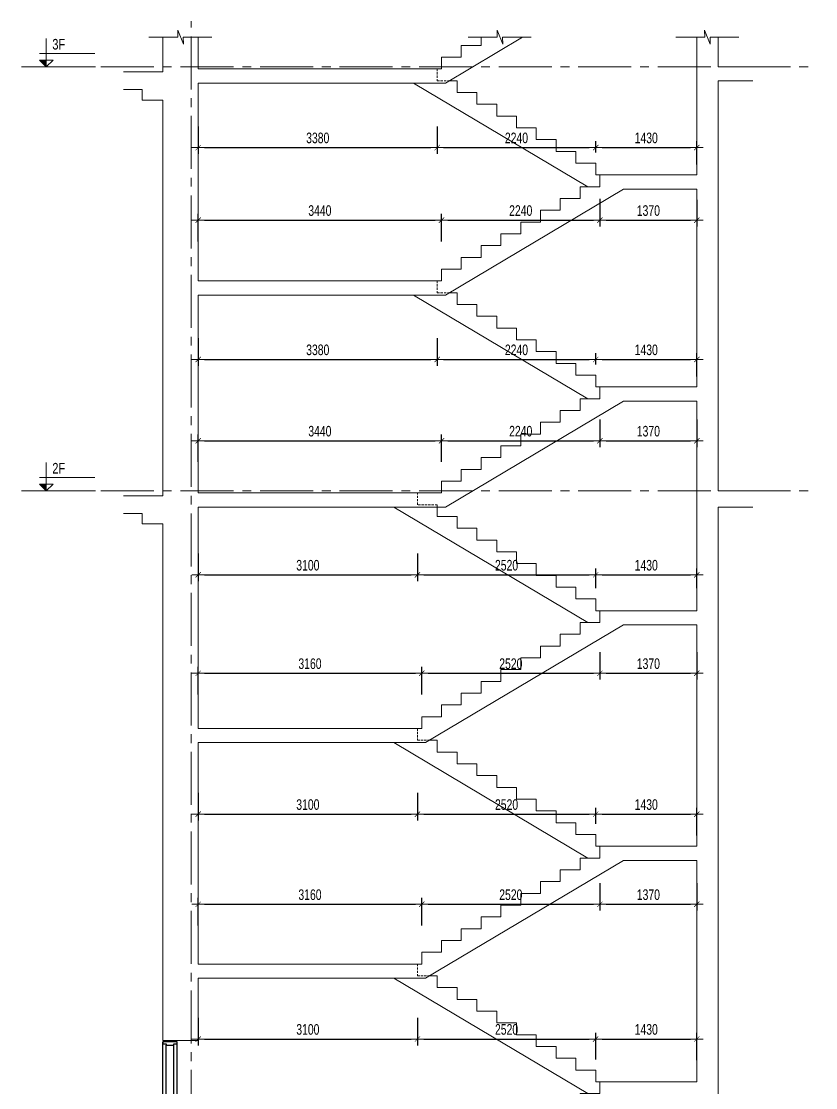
# Model space of a CAD drawing. Header units: millimetres. Extents: x -179076 to 254975, y -18667 to 296191.
# Drawn here: x 12315 to 23546, y 280863 to 295953 of the extents above; entities that cross this region are included whole.
import ezdxf

# ---------------------------------------------------------------- set-up
doc = ezdxf.new("R2010")
doc.units = ezdxf.units.MM
doc.linetypes.add('CENTER2', pattern=[1.125, 0.75, -0.125, 0.125, -0.125])
doc.linetypes.add('HIDDEN2', pattern=[4.7625, 3.175, -1.5875])
doc.layers.get('Defpoints').update_dxf_attribs({"color": 151, "lineweight": 9})
doc.layers.add('A-DOOR', color=4, linetype='Continuous')
doc.layers.add('DOOR', color=4, linetype='Continuous')
for name, color, linetype, lineweight in [('NDC_S_ANNO', 7, 'Continuous', 20), ('NDC_S_AXIS', 5, 'CENTER2', 13), ('NDC_S_CONTINUOUS', 3, 'Continuous', 20), ('NDC_S_DIM', 1, 'Continuous', 15), ('NDC_S_HIDDEN', 8, 'HIDDEN2', 13), ('NDC_S_SLAB', 2, 'Continuous', 20), ('NDC_S_SYMBOL', 1, 'Continuous', 15), ('NDC_S_TEXT SYMBOL', 7, 'Continuous', 20), ('NDC_S_VN TEXT', 7, 'Continuous', 20)]:
    doc.layers.add(name, color=color, linetype=linetype, lineweight=lineweight)
doc.styles.add('NDC_ANNO', font='', dxfattribs={"width": 0.8})
doc.styles.add('NDC_DIM', font='', dxfattribs={"width": 0.75})
doc.styles.get('NDC_ANNO').set_extended_font_data('Dotum')
doc.styles.get('NDC_DIM').set_extended_font_data('Dotum')
doc.dimstyles.new('NDC_dim_60', dxfattribs={"dimscale": 60, "dimtxt": 2.5, "dimasz": 1.5, "dimexe": 1.5, "dimexo": 2.5, "dimgap": 1, "dimtad": 1, "dimdec": 0, "dimzin": 0, "dimdsep": 46, "dimtxsty": 'NDC_DIM', "dimblk": 'DIMMARK', "dimcen": 0.09, "dimdle": 1.2, "dimclrd": 1, "dimclre": 1, "dimclrt": 3, "dimadec": 0, "dimazin": 0, "dimtfac": 1, "dimtdec": 0, "dimtix": 1, "dimtofl": 0, "dimtmove": 0, "dimatfit": 3, "dimfxl": 5, "dimfxlon": 1, "dimtolj": 1, "dimtzin": 0, "dimarcsym": 0})

# ---------------------------------------------------------------- blocks, each defined once
blk = doc.blocks.new('X-SECTION-2$0$X-SEC-DOO2')
at = {"layer": 'A-DOOR'}
for p, q in [((41976, 101972), (41976, 104172)), ((42021, 102017), (42021, 104127)), ((42131, 102017), (42131, 104127)), ((42176, 101972), (42176, 104172))]:
    blk.add_line(p, q, dxfattribs=at)
for points in [[(41976, 104172), (41976, 104147), (42021, 104147), (42021, 104127), (42131, 104127), (42131, 104147), (42176, 104147), (42176, 104172)], [(41976, 101972), (41976, 101997), (42021, 101997), (42021, 102017), (42131, 102017), (42131, 101997), (42176, 101997), (42176, 101972)]]:
    blk.add_lwpolyline(points, close=True, dxfattribs=at)
at = {"layer": 'Defpoints'}
blk.add_line((41976, 104192), (42176, 104192), dxfattribs=at)
blk = doc.blocks.new('kata_block_CT')
at = {"layer": 'NDC_S_ANNO'}
blk.add_hatch(color=3, dxfattribs=at).paths.add_polyline_path([(0, 1.6), (-1.61, 1.6), (0, 0)])
at = {"layer": 'NDC_S_ANNO', "ltscale": 50}
h = blk.add_hatch(dxfattribs=at)
h.set_pattern_fill('ANSI31', color=256, scale=1.406, style=0)
h.paths.add_polyline_path([(0, 1.6), (0, 0), (1.61, 1.6)])
for p, q in [((-1.59, 3.14), (11.47, 3.14)), ((11.56, 0), (-1.64, 0))]:
    blk.add_line(p, q, dxfattribs=at)
for points in [[(0, 6.69), (0, 0)], [(0, 0), (-1.61, 1.6), (0, 1.6)], [(0, 0), (1.61, 1.6), (0, 1.6)]]:
    blk.add_lwpolyline(points, dxfattribs=at)
at = {"layer": 'NDC_S_ANNO', "color": 8, "ltscale": 50}
blk.add_lwpolyline([(0, 0), (-1.61, 1.6), (0, 1.6)], dxfattribs=at)
at = {"layer": 'NDC_S_TEXT SYMBOL', "color": 3, "style": 'NDC_ANNO', "width": 0.8}
blk.add_attdef('CT', (1.41, 4.07), '', height=2.5, dxfattribs=at)
blk = doc.blocks.new('DIMMARK')
at = {"layer": 'NDC_S_DIM', "color": 1}
blk.add_line((-1.5, 0), (1, 0), dxfattribs=at)
at = {"layer": 'NDC_S_DIM', "color": 2, "const_width": 0.1}
blk.add_lwpolyline([(-0.42, -0.42), (0.42, 0.42)], dxfattribs=at)
blk = doc.blocks.new('*D302')
at = {"layer": 'Defpoints', "color": 0, "transparency": 16777216}
for p in [(17916, 282613), (14816, 282413), (17916, 281551)]:
    blk.add_point(p, dxfattribs=at)
at = {"layer": 'NDC_S_DIM', "color": 1, "lineweight": -2, "transparency": 16777216}
for p, q in [((14816, 281851), (14816, 281461)), ((17916, 281851), (17916, 281461)), ((14906, 281551), (17826, 281551))]:
    blk.add_line(p, q, dxfattribs=at)
at = {"layer": 'NDC_S_DIM', "color": 1, "lineweight": -2, "transparency": 16777216, "xscale": 90, "yscale": 90, "zscale": 90, "rotation": 180}
blk.add_blockref('DIMMARK', (14816, 281551), dxfattribs=at)
at = {"layer": 'NDC_S_DIM', "color": 1, "lineweight": -2, "transparency": 16777216, "xscale": 90, "yscale": 90, "zscale": 90}
blk.add_blockref('DIMMARK', (17916, 281551), dxfattribs=at)
at = {"layer": 'NDC_S_DIM', "color": 3, "transparency": 16777216, "insert": (16366, 281686), "char_height": 150, "attachment_point": 5, "style": 'NDC_DIM'}
blk.add_mtext('\\A1;3100', dxfattribs=at)
blk = doc.blocks.new('*D303')
at = {"layer": 'Defpoints', "color": 0, "transparency": 16777216}
for p in [(17916, 282613), (20436, 281551), (20436, 281113)]:
    blk.add_point(p, dxfattribs=at)
at = {"layer": 'NDC_S_DIM', "color": 1, "lineweight": -2, "transparency": 16777216}
for p, q in [((17916, 281851), (17916, 281461)), ((20436, 281263), (20436, 281641)), ((18006, 281551), (20346, 281551))]:
    blk.add_line(p, q, dxfattribs=at)
at = {"layer": 'NDC_S_DIM', "color": 1, "lineweight": -2, "transparency": 16777216, "xscale": 90, "yscale": 90, "zscale": 90, "rotation": 180}
blk.add_blockref('DIMMARK', (17916, 281551), dxfattribs=at)
at = {"layer": 'NDC_S_DIM', "color": 1, "lineweight": -2, "transparency": 16777216, "xscale": 90, "yscale": 90, "zscale": 90}
blk.add_blockref('DIMMARK', (20436, 281551), dxfattribs=at)
at = {"layer": 'NDC_S_DIM', "color": 3, "transparency": 16777216, "insert": (19176, 281686), "char_height": 150, "attachment_point": 5, "style": 'NDC_DIM'}
blk.add_mtext('\\A1;2520', dxfattribs=at)
blk = doc.blocks.new('*D304')
at = {"layer": 'Defpoints', "color": 0, "transparency": 16777216}
for p in [(21866, 281551), (20436, 281113), (21866, 280946)]:
    blk.add_point(p, dxfattribs=at)
at = {"layer": 'NDC_S_DIM', "color": 1, "lineweight": -2, "transparency": 16777216}
for p, q in [((20436, 281263), (20436, 281641)), ((21866, 281251), (21866, 281641)), ((20526, 281551), (21776, 281551))]:
    blk.add_line(p, q, dxfattribs=at)
at = {"layer": 'NDC_S_DIM', "color": 1, "lineweight": -2, "transparency": 16777216, "xscale": 90, "yscale": 90, "zscale": 90, "rotation": 180}
blk.add_blockref('DIMMARK', (20436, 281551), dxfattribs=at)
at = {"layer": 'NDC_S_DIM', "color": 1, "lineweight": -2, "transparency": 16777216, "xscale": 90, "yscale": 90, "zscale": 90}
blk.add_blockref('DIMMARK', (21866, 281551), dxfattribs=at)
at = {"layer": 'NDC_S_DIM', "color": 3, "transparency": 16777216, "insert": (21151, 281686), "char_height": 150, "attachment_point": 5, "style": 'NDC_DIM'}
blk.add_mtext('\\A1;1430', dxfattribs=at)
blk = doc.blocks.new('*D305')
at = {"layer": 'Defpoints', "color": 0, "transparency": 16777216}
for p in [(17976, 283458), (17976, 282779), (14816, 282613)]:
    blk.add_point(p, dxfattribs=at)
at = {"layer": 'NDC_S_DIM', "color": 1, "lineweight": -2, "transparency": 16777216}
for p, q in [((14816, 283158), (14816, 283548)), ((17976, 283158), (17976, 283548)), ((14906, 283458), (17886, 283458))]:
    blk.add_line(p, q, dxfattribs=at)
at = {"layer": 'NDC_S_DIM', "color": 1, "lineweight": -2, "transparency": 16777216, "xscale": 90, "yscale": 90, "zscale": 90, "rotation": 180}
blk.add_blockref('DIMMARK', (14816, 283458), dxfattribs=at)
at = {"layer": 'NDC_S_DIM', "color": 1, "lineweight": -2, "transparency": 16777216, "xscale": 90, "yscale": 90, "zscale": 90}
blk.add_blockref('DIMMARK', (17976, 283458), dxfattribs=at)
at = {"layer": 'NDC_S_DIM', "color": 3, "transparency": 16777216, "insert": (16396, 283593), "char_height": 150, "attachment_point": 5, "style": 'NDC_DIM'}
blk.add_mtext('\\A1;3160', dxfattribs=at)
blk = doc.blocks.new('*D306')
at = {"layer": 'Defpoints', "color": 0, "transparency": 16777216}
for p in [(20496, 284113), (20496, 283458), (17976, 282779)]:
    blk.add_point(p, dxfattribs=at)
at = {"layer": 'NDC_S_DIM', "color": 1, "lineweight": -2, "transparency": 16777216}
for p, q in [((20496, 283758), (20496, 283368)), ((17976, 283158), (17976, 283548)), ((18066, 283458), (20406, 283458))]:
    blk.add_line(p, q, dxfattribs=at)
at = {"layer": 'NDC_S_DIM', "color": 1, "lineweight": -2, "transparency": 16777216, "xscale": 90, "yscale": 90, "zscale": 90, "rotation": 180}
blk.add_blockref('DIMMARK', (17976, 283458), dxfattribs=at)
at = {"layer": 'NDC_S_DIM', "color": 1, "lineweight": -2, "transparency": 16777216, "xscale": 90, "yscale": 90, "zscale": 90}
blk.add_blockref('DIMMARK', (20496, 283458), dxfattribs=at)
at = {"layer": 'NDC_S_DIM', "color": 3, "transparency": 16777216, "insert": (19236, 283593), "char_height": 150, "attachment_point": 5, "style": 'NDC_DIM'}
blk.add_mtext('\\A1;2520', dxfattribs=at)
blk = doc.blocks.new('*D307')
at = {"layer": 'Defpoints', "color": 0, "transparency": 16777216}
for p in [(20496, 284113), (21866, 284079), (21866, 283458)]:
    blk.add_point(p, dxfattribs=at)
at = {"layer": 'NDC_S_DIM', "color": 1, "lineweight": -2, "transparency": 16777216}
for p, q in [((20496, 283758), (20496, 283368)), ((21866, 283758), (21866, 283368)), ((20586, 283458), (21776, 283458))]:
    blk.add_line(p, q, dxfattribs=at)
at = {"layer": 'NDC_S_DIM', "color": 1, "lineweight": -2, "transparency": 16777216, "xscale": 90, "yscale": 90, "zscale": 90, "rotation": 180}
blk.add_blockref('DIMMARK', (20496, 283458), dxfattribs=at)
at = {"layer": 'NDC_S_DIM', "color": 1, "lineweight": -2, "transparency": 16777216, "xscale": 90, "yscale": 90, "zscale": 90}
blk.add_blockref('DIMMARK', (21866, 283458), dxfattribs=at)
at = {"layer": 'NDC_S_DIM', "color": 3, "transparency": 16777216, "insert": (21181, 283593), "char_height": 150, "attachment_point": 5, "style": 'NDC_DIM'}
blk.add_mtext('\\A1;1370', dxfattribs=at)
blk = doc.blocks.new('*D308')
at = {"layer": 'Defpoints', "color": 0, "transparency": 16777216}
for p in [(17916, 285946), (14816, 285746), (17916, 284733)]:
    blk.add_point(p, dxfattribs=at)
at = {"layer": 'NDC_S_DIM', "color": 1, "lineweight": -2, "transparency": 16777216}
for p, q in [((14816, 285033), (14816, 284643)), ((17916, 285033), (17916, 284643)), ((14906, 284733), (17826, 284733))]:
    blk.add_line(p, q, dxfattribs=at)
at = {"layer": 'NDC_S_DIM', "color": 1, "lineweight": -2, "transparency": 16777216, "xscale": 90, "yscale": 90, "zscale": 90, "rotation": 180}
blk.add_blockref('DIMMARK', (14816, 284733), dxfattribs=at)
at = {"layer": 'NDC_S_DIM', "color": 1, "lineweight": -2, "transparency": 16777216, "xscale": 90, "yscale": 90, "zscale": 90}
blk.add_blockref('DIMMARK', (17916, 284733), dxfattribs=at)
at = {"layer": 'NDC_S_DIM', "color": 3, "transparency": 16777216, "insert": (16366, 284868), "char_height": 150, "attachment_point": 5, "style": 'NDC_DIM'}
blk.add_mtext('\\A1;3100', dxfattribs=at)
blk = doc.blocks.new('*D309')
at = {"layer": 'Defpoints', "color": 0, "transparency": 16777216}
for p in [(17916, 285946), (20436, 284733), (20436, 284446)]:
    blk.add_point(p, dxfattribs=at)
at = {"layer": 'NDC_S_DIM', "color": 1, "lineweight": -2, "transparency": 16777216}
for p, q in [((17916, 285033), (17916, 284643)), ((20436, 284596), (20436, 284823)), ((18006, 284733), (20346, 284733))]:
    blk.add_line(p, q, dxfattribs=at)
at = {"layer": 'NDC_S_DIM', "color": 1, "lineweight": -2, "transparency": 16777216, "xscale": 90, "yscale": 90, "zscale": 90, "rotation": 180}
blk.add_blockref('DIMMARK', (17916, 284733), dxfattribs=at)
at = {"layer": 'NDC_S_DIM', "color": 1, "lineweight": -2, "transparency": 16777216, "xscale": 90, "yscale": 90, "zscale": 90}
blk.add_blockref('DIMMARK', (20436, 284733), dxfattribs=at)
at = {"layer": 'NDC_S_DIM', "color": 3, "transparency": 16777216, "insert": (19176, 284868), "char_height": 150, "attachment_point": 5, "style": 'NDC_DIM'}
blk.add_mtext('\\A1;2520', dxfattribs=at)
blk = doc.blocks.new('*D310')
at = {"layer": 'Defpoints', "color": 0, "transparency": 16777216}
for p in [(21866, 284733), (20436, 284446), (21866, 284279)]:
    blk.add_point(p, dxfattribs=at)
at = {"layer": 'NDC_S_DIM', "color": 1, "lineweight": -2, "transparency": 16777216}
for p, q in [((20436, 284596), (20436, 284823)), ((21866, 284433), (21866, 284823)), ((20526, 284733), (21776, 284733))]:
    blk.add_line(p, q, dxfattribs=at)
at = {"layer": 'NDC_S_DIM', "color": 1, "lineweight": -2, "transparency": 16777216, "xscale": 90, "yscale": 90, "zscale": 90, "rotation": 180}
blk.add_blockref('DIMMARK', (20436, 284733), dxfattribs=at)
at = {"layer": 'NDC_S_DIM', "color": 1, "lineweight": -2, "transparency": 16777216, "xscale": 90, "yscale": 90, "zscale": 90}
blk.add_blockref('DIMMARK', (21866, 284733), dxfattribs=at)
at = {"layer": 'NDC_S_DIM', "color": 3, "transparency": 16777216, "insert": (21151, 284868), "char_height": 150, "attachment_point": 5, "style": 'NDC_DIM'}
blk.add_mtext('\\A1;1430', dxfattribs=at)
blk = doc.blocks.new('*D311')
at = {"layer": 'Defpoints', "color": 0, "transparency": 16777216}
for p in [(17976, 286727), (17976, 286113), (14816, 285946)]:
    blk.add_point(p, dxfattribs=at)
at = {"layer": 'NDC_S_DIM', "color": 1, "lineweight": -2, "transparency": 16777216}
for p, q in [((14816, 286427), (14816, 286817)), ((14906, 286727), (17886, 286727)), ((17976, 286427), (17976, 286817))]:
    blk.add_line(p, q, dxfattribs=at)
at = {"layer": 'NDC_S_DIM', "color": 1, "lineweight": -2, "transparency": 16777216, "xscale": 90, "yscale": 90, "zscale": 90, "rotation": 180}
blk.add_blockref('DIMMARK', (14816, 286727), dxfattribs=at)
at = {"layer": 'NDC_S_DIM', "color": 1, "lineweight": -2, "transparency": 16777216, "xscale": 90, "yscale": 90, "zscale": 90}
blk.add_blockref('DIMMARK', (17976, 286727), dxfattribs=at)
at = {"layer": 'NDC_S_DIM', "color": 3, "transparency": 16777216, "insert": (16396, 286862), "char_height": 150, "attachment_point": 5, "style": 'NDC_DIM'}
blk.add_mtext('\\A1;3160', dxfattribs=at)
blk = doc.blocks.new('*D312')
at = {"layer": 'Defpoints', "color": 0, "transparency": 16777216}
for p in [(20496, 287446), (20496, 286727), (17976, 286113)]:
    blk.add_point(p, dxfattribs=at)
at = {"layer": 'NDC_S_DIM', "color": 1, "lineweight": -2, "transparency": 16777216}
for p, q in [((20496, 287027), (20496, 286637)), ((17976, 286427), (17976, 286817)), ((18066, 286727), (20406, 286727))]:
    blk.add_line(p, q, dxfattribs=at)
at = {"layer": 'NDC_S_DIM', "color": 1, "lineweight": -2, "transparency": 16777216, "xscale": 90, "yscale": 90, "zscale": 90, "rotation": 180}
blk.add_blockref('DIMMARK', (17976, 286727), dxfattribs=at)
at = {"layer": 'NDC_S_DIM', "color": 1, "lineweight": -2, "transparency": 16777216, "xscale": 90, "yscale": 90, "zscale": 90}
blk.add_blockref('DIMMARK', (20496, 286727), dxfattribs=at)
at = {"layer": 'NDC_S_DIM', "color": 3, "transparency": 16777216, "insert": (19236, 286862), "char_height": 150, "attachment_point": 5, "style": 'NDC_DIM'}
blk.add_mtext('\\A1;2520', dxfattribs=at)
blk = doc.blocks.new('*D280')
at = {"layer": 'Defpoints', "color": 0, "transparency": 16777216}
for p in [(20496, 287446), (21866, 287413), (21866, 286727)]:
    blk.add_point(p, dxfattribs=at)
at = {"layer": 'NDC_S_DIM', "color": 1, "lineweight": -2, "transparency": 16777216}
for p, q in [((20496, 287027), (20496, 286637)), ((21866, 287027), (21866, 286637)), ((20586, 286727), (21776, 286727))]:
    blk.add_line(p, q, dxfattribs=at)
at = {"layer": 'NDC_S_DIM', "color": 1, "lineweight": -2, "transparency": 16777216, "xscale": 90, "yscale": 90, "zscale": 90, "rotation": 180}
blk.add_blockref('DIMMARK', (20496, 286727), dxfattribs=at)
at = {"layer": 'NDC_S_DIM', "color": 1, "lineweight": -2, "transparency": 16777216, "xscale": 90, "yscale": 90, "zscale": 90}
blk.add_blockref('DIMMARK', (21866, 286727), dxfattribs=at)
at = {"layer": 'NDC_S_DIM', "color": 3, "transparency": 16777216, "insert": (21181, 286862), "char_height": 150, "attachment_point": 5, "style": 'NDC_DIM'}
blk.add_mtext('\\A1;1370', dxfattribs=at)
blk = doc.blocks.new('*D281')
at = {"layer": 'Defpoints', "color": 0, "transparency": 16777216}
for p in [(17916, 289279), (14816, 289079), (17916, 288120)]:
    blk.add_point(p, dxfattribs=at)
at = {"layer": 'NDC_S_DIM', "color": 1, "lineweight": -2, "transparency": 16777216}
for p, q in [((14816, 288420), (14816, 288030)), ((17916, 288420), (17916, 288030)), ((14906, 288120), (17826, 288120))]:
    blk.add_line(p, q, dxfattribs=at)
at = {"layer": 'NDC_S_DIM', "color": 1, "lineweight": -2, "transparency": 16777216, "xscale": 90, "yscale": 90, "zscale": 90, "rotation": 180}
blk.add_blockref('DIMMARK', (14816, 288120), dxfattribs=at)
at = {"layer": 'NDC_S_DIM', "color": 1, "lineweight": -2, "transparency": 16777216, "xscale": 90, "yscale": 90, "zscale": 90}
blk.add_blockref('DIMMARK', (17916, 288120), dxfattribs=at)
at = {"layer": 'NDC_S_DIM', "color": 3, "transparency": 16777216, "insert": (16366, 288255), "char_height": 150, "attachment_point": 5, "style": 'NDC_DIM'}
blk.add_mtext('\\A1;3100', dxfattribs=at)
blk = doc.blocks.new('*D282')
at = {"layer": 'Defpoints', "color": 0, "transparency": 16777216}
for p in [(17916, 289279), (20436, 288120), (20436, 287779)]:
    blk.add_point(p, dxfattribs=at)
at = {"layer": 'NDC_S_DIM', "color": 1, "lineweight": -2, "transparency": 16777216}
for p, q in [((17916, 288420), (17916, 288030)), ((18006, 288120), (20346, 288120)), ((20436, 287929), (20436, 288210))]:
    blk.add_line(p, q, dxfattribs=at)
at = {"layer": 'NDC_S_DIM', "color": 1, "lineweight": -2, "transparency": 16777216, "xscale": 90, "yscale": 90, "zscale": 90, "rotation": 180}
blk.add_blockref('DIMMARK', (17916, 288120), dxfattribs=at)
at = {"layer": 'NDC_S_DIM', "color": 1, "lineweight": -2, "transparency": 16777216, "xscale": 90, "yscale": 90, "zscale": 90}
blk.add_blockref('DIMMARK', (20436, 288120), dxfattribs=at)
at = {"layer": 'NDC_S_DIM', "color": 3, "transparency": 16777216, "insert": (19176, 288255), "char_height": 150, "attachment_point": 5, "style": 'NDC_DIM'}
blk.add_mtext('\\A1;2520', dxfattribs=at)
blk = doc.blocks.new('*D283')
at = {"layer": 'Defpoints', "color": 0, "transparency": 16777216}
for p in [(21866, 288120), (20436, 287779), (21866, 287779)]:
    blk.add_point(p, dxfattribs=at)
at = {"layer": 'NDC_S_DIM', "color": 1, "lineweight": -2, "transparency": 16777216}
for p, q in [((20436, 287929), (20436, 288210)), ((20526, 288120), (21776, 288120)), ((21866, 287929), (21866, 288210))]:
    blk.add_line(p, q, dxfattribs=at)
at = {"layer": 'NDC_S_DIM', "color": 1, "lineweight": -2, "transparency": 16777216, "xscale": 90, "yscale": 90, "zscale": 90, "rotation": 180}
blk.add_blockref('DIMMARK', (20436, 288120), dxfattribs=at)
at = {"layer": 'NDC_S_DIM', "color": 1, "lineweight": -2, "transparency": 16777216, "xscale": 90, "yscale": 90, "zscale": 90}
blk.add_blockref('DIMMARK', (21866, 288120), dxfattribs=at)
at = {"layer": 'NDC_S_DIM', "color": 3, "transparency": 16777216, "insert": (21151, 288255), "char_height": 150, "attachment_point": 5, "style": 'NDC_DIM'}
blk.add_mtext('\\A1;1430', dxfattribs=at)
blk = doc.blocks.new('*D284')
at = {"layer": 'Defpoints', "color": 0, "transparency": 16777216}
for p in [(18256, 290017), (14816, 289279), (18256, 289279)]:
    blk.add_point(p, dxfattribs=at)
at = {"layer": 'NDC_S_DIM', "color": 1, "lineweight": -2, "transparency": 16777216}
for p, q in [((14816, 289717), (14816, 290107)), ((18256, 289717), (18256, 290107)), ((14906, 290017), (18166, 290017))]:
    blk.add_line(p, q, dxfattribs=at)
at = {"layer": 'NDC_S_DIM', "color": 1, "lineweight": -2, "transparency": 16777216, "xscale": 90, "yscale": 90, "zscale": 90, "rotation": 180}
blk.add_blockref('DIMMARK', (14816, 290017), dxfattribs=at)
at = {"layer": 'NDC_S_DIM', "color": 1, "lineweight": -2, "transparency": 16777216, "xscale": 90, "yscale": 90, "zscale": 90}
blk.add_blockref('DIMMARK', (18256, 290017), dxfattribs=at)
at = {"layer": 'NDC_S_DIM', "color": 3, "transparency": 16777216, "insert": (16536, 290152), "char_height": 150, "attachment_point": 5, "style": 'NDC_DIM'}
blk.add_mtext('\\A1;3440', dxfattribs=at)
blk = doc.blocks.new('*D285')
at = {"layer": 'Defpoints', "color": 0, "transparency": 16777216}
for p in [(20496, 290613), (20496, 290017), (18256, 289279)]:
    blk.add_point(p, dxfattribs=at)
at = {"layer": 'NDC_S_DIM', "color": 1, "lineweight": -2, "transparency": 16777216}
for p, q in [((20496, 290317), (20496, 289927)), ((18256, 289717), (18256, 290107)), ((18346, 290017), (20406, 290017))]:
    blk.add_line(p, q, dxfattribs=at)
at = {"layer": 'NDC_S_DIM', "color": 1, "lineweight": -2, "transparency": 16777216, "xscale": 90, "yscale": 90, "zscale": 90, "rotation": 180}
blk.add_blockref('DIMMARK', (18256, 290017), dxfattribs=at)
at = {"layer": 'NDC_S_DIM', "color": 1, "lineweight": -2, "transparency": 16777216, "xscale": 90, "yscale": 90, "zscale": 90}
blk.add_blockref('DIMMARK', (20496, 290017), dxfattribs=at)
at = {"layer": 'NDC_S_DIM', "color": 3, "transparency": 16777216, "insert": (19376, 290152), "char_height": 150, "attachment_point": 5, "style": 'NDC_DIM'}
blk.add_mtext('\\A1;2240', dxfattribs=at)
blk = doc.blocks.new('*D286')
at = {"layer": 'Defpoints', "color": 0, "transparency": 16777216}
for p in [(20496, 290613), (21866, 290579), (21866, 290017)]:
    blk.add_point(p, dxfattribs=at)
at = {"layer": 'NDC_S_DIM', "color": 1, "lineweight": -2, "transparency": 16777216}
for p, q in [((20496, 290317), (20496, 289927)), ((21866, 290317), (21866, 289927)), ((20586, 290017), (21776, 290017))]:
    blk.add_line(p, q, dxfattribs=at)
at = {"layer": 'NDC_S_DIM', "color": 1, "lineweight": -2, "transparency": 16777216, "xscale": 90, "yscale": 90, "zscale": 90, "rotation": 180}
blk.add_blockref('DIMMARK', (20496, 290017), dxfattribs=at)
at = {"layer": 'NDC_S_DIM', "color": 1, "lineweight": -2, "transparency": 16777216, "xscale": 90, "yscale": 90, "zscale": 90}
blk.add_blockref('DIMMARK', (21866, 290017), dxfattribs=at)
at = {"layer": 'NDC_S_DIM', "color": 3, "transparency": 16777216, "insert": (21181, 290152), "char_height": 150, "attachment_point": 5, "style": 'NDC_DIM'}
blk.add_mtext('\\A1;1370', dxfattribs=at)
blk = doc.blocks.new('*D287')
at = {"layer": 'Defpoints', "color": 0, "transparency": 16777216}
for p in [(14816, 292079), (18196, 292113), (18196, 291168)]:
    blk.add_point(p, dxfattribs=at)
at = {"layer": 'NDC_S_DIM', "color": 1, "lineweight": -2, "transparency": 16777216}
for p, q in [((14816, 291468), (14816, 291078)), ((18196, 291468), (18196, 291078)), ((14906, 291168), (18106, 291168))]:
    blk.add_line(p, q, dxfattribs=at)
at = {"layer": 'NDC_S_DIM', "color": 1, "lineweight": -2, "transparency": 16777216, "xscale": 90, "yscale": 90, "zscale": 90, "rotation": 180}
blk.add_blockref('DIMMARK', (14816, 291168), dxfattribs=at)
at = {"layer": 'NDC_S_DIM', "color": 1, "lineweight": -2, "transparency": 16777216, "xscale": 90, "yscale": 90, "zscale": 90}
blk.add_blockref('DIMMARK', (18196, 291168), dxfattribs=at)
at = {"layer": 'NDC_S_DIM', "color": 3, "transparency": 16777216, "insert": (16506, 291303), "char_height": 150, "attachment_point": 5, "style": 'NDC_DIM'}
blk.add_mtext('\\A1;3380', dxfattribs=at)
blk = doc.blocks.new('*D288')
at = {"layer": 'Defpoints', "color": 0, "transparency": 16777216}
for p in [(18196, 292113), (20436, 291168), (20436, 290946)]:
    blk.add_point(p, dxfattribs=at)
at = {"layer": 'NDC_S_DIM', "color": 1, "lineweight": -2, "transparency": 16777216}
for p, q in [((18196, 291468), (18196, 291078)), ((20436, 291096), (20436, 291258)), ((18286, 291168), (20346, 291168))]:
    blk.add_line(p, q, dxfattribs=at)
at = {"layer": 'NDC_S_DIM', "color": 1, "lineweight": -2, "transparency": 16777216, "xscale": 90, "yscale": 90, "zscale": 90, "rotation": 180}
blk.add_blockref('DIMMARK', (18196, 291168), dxfattribs=at)
at = {"layer": 'NDC_S_DIM', "color": 1, "lineweight": -2, "transparency": 16777216, "xscale": 90, "yscale": 90, "zscale": 90}
blk.add_blockref('DIMMARK', (20436, 291168), dxfattribs=at)
at = {"layer": 'NDC_S_DIM', "color": 3, "transparency": 16777216, "insert": (19316, 291303), "char_height": 150, "attachment_point": 5, "style": 'NDC_DIM'}
blk.add_mtext('\\A1;2240', dxfattribs=at)
blk = doc.blocks.new('*D289')
at = {"layer": 'Defpoints', "color": 0, "transparency": 16777216}
for p in [(21866, 291168), (20436, 290946), (21866, 290779)]:
    blk.add_point(p, dxfattribs=at)
at = {"layer": 'NDC_S_DIM', "color": 1, "lineweight": -2, "transparency": 16777216}
for p, q in [((20436, 291096), (20436, 291258)), ((21866, 290929), (21866, 291258)), ((20526, 291168), (21776, 291168))]:
    blk.add_line(p, q, dxfattribs=at)
at = {"layer": 'NDC_S_DIM', "color": 1, "lineweight": -2, "transparency": 16777216, "xscale": 90, "yscale": 90, "zscale": 90, "rotation": 180}
blk.add_blockref('DIMMARK', (20436, 291168), dxfattribs=at)
at = {"layer": 'NDC_S_DIM', "color": 1, "lineweight": -2, "transparency": 16777216, "xscale": 90, "yscale": 90, "zscale": 90}
blk.add_blockref('DIMMARK', (21866, 291168), dxfattribs=at)
at = {"layer": 'NDC_S_DIM', "color": 3, "transparency": 16777216, "insert": (21151, 291303), "char_height": 150, "attachment_point": 5, "style": 'NDC_DIM'}
blk.add_mtext('\\A1;1430', dxfattribs=at)
blk = doc.blocks.new('*D290')
at = {"layer": 'Defpoints', "color": 0, "transparency": 16777216}
for p in [(18256, 293139), (18256, 292446), (14816, 292279)]:
    blk.add_point(p, dxfattribs=at)
at = {"layer": 'NDC_S_DIM', "color": 1, "lineweight": -2, "transparency": 16777216}
for p, q in [((14816, 292839), (14816, 293229)), ((18256, 292839), (18256, 293229)), ((14906, 293139), (18166, 293139))]:
    blk.add_line(p, q, dxfattribs=at)
at = {"layer": 'NDC_S_DIM', "color": 1, "lineweight": -2, "transparency": 16777216, "xscale": 90, "yscale": 90, "zscale": 90, "rotation": 180}
blk.add_blockref('DIMMARK', (14816, 293139), dxfattribs=at)
at = {"layer": 'NDC_S_DIM', "color": 1, "lineweight": -2, "transparency": 16777216, "xscale": 90, "yscale": 90, "zscale": 90}
blk.add_blockref('DIMMARK', (18256, 293139), dxfattribs=at)
at = {"layer": 'NDC_S_DIM', "color": 3, "transparency": 16777216, "insert": (16536, 293274), "char_height": 150, "attachment_point": 5, "style": 'NDC_DIM'}
blk.add_mtext('\\A1;3440', dxfattribs=at)
blk = doc.blocks.new('*D291')
at = {"layer": 'Defpoints', "color": 0, "transparency": 16777216}
for p in [(20496, 293613), (20496, 293139), (18256, 292446)]:
    blk.add_point(p, dxfattribs=at)
at = {"layer": 'NDC_S_DIM', "color": 1, "lineweight": -2, "transparency": 16777216}
for p, q in [((20496, 293439), (20496, 293049)), ((18256, 292839), (18256, 293229)), ((18346, 293139), (20406, 293139))]:
    blk.add_line(p, q, dxfattribs=at)
at = {"layer": 'NDC_S_DIM', "color": 1, "lineweight": -2, "transparency": 16777216, "xscale": 90, "yscale": 90, "zscale": 90, "rotation": 180}
blk.add_blockref('DIMMARK', (18256, 293139), dxfattribs=at)
at = {"layer": 'NDC_S_DIM', "color": 1, "lineweight": -2, "transparency": 16777216, "xscale": 90, "yscale": 90, "zscale": 90}
blk.add_blockref('DIMMARK', (20496, 293139), dxfattribs=at)
at = {"layer": 'NDC_S_DIM', "color": 3, "transparency": 16777216, "insert": (19376, 293274), "char_height": 150, "attachment_point": 5, "style": 'NDC_DIM'}
blk.add_mtext('\\A1;2240', dxfattribs=at)
blk = doc.blocks.new('*D292')
at = {"layer": 'Defpoints', "color": 0, "transparency": 16777216}
for p in [(20496, 293613), (21866, 293579), (21866, 293139)]:
    blk.add_point(p, dxfattribs=at)
at = {"layer": 'NDC_S_DIM', "color": 1, "lineweight": -2, "transparency": 16777216}
for p, q in [((20496, 293439), (20496, 293049)), ((21866, 293429), (21866, 293049)), ((20586, 293139), (21776, 293139))]:
    blk.add_line(p, q, dxfattribs=at)
at = {"layer": 'NDC_S_DIM', "color": 1, "lineweight": -2, "transparency": 16777216, "xscale": 90, "yscale": 90, "zscale": 90, "rotation": 180}
blk.add_blockref('DIMMARK', (20496, 293139), dxfattribs=at)
at = {"layer": 'NDC_S_DIM', "color": 1, "lineweight": -2, "transparency": 16777216, "xscale": 90, "yscale": 90, "zscale": 90}
blk.add_blockref('DIMMARK', (21866, 293139), dxfattribs=at)
at = {"layer": 'NDC_S_DIM', "color": 3, "transparency": 16777216, "insert": (21181, 293274), "char_height": 150, "attachment_point": 5, "style": 'NDC_DIM'}
blk.add_mtext('\\A1;1370', dxfattribs=at)
blk = doc.blocks.new('*D293')
at = {"layer": 'Defpoints', "color": 0, "transparency": 16777216}
for p in [(14816, 295279), (18196, 295279), (18196, 294166)]:
    blk.add_point(p, dxfattribs=at)
at = {"layer": 'NDC_S_DIM', "color": 1, "lineweight": -2, "transparency": 16777216}
for p, q in [((14816, 294466), (14816, 294076)), ((18196, 294466), (18196, 294076)), ((14906, 294166), (18106, 294166))]:
    blk.add_line(p, q, dxfattribs=at)
at = {"layer": 'NDC_S_DIM', "color": 1, "lineweight": -2, "transparency": 16777216, "xscale": 90, "yscale": 90, "zscale": 90, "rotation": 180}
blk.add_blockref('DIMMARK', (14816, 294166), dxfattribs=at)
at = {"layer": 'NDC_S_DIM', "color": 1, "lineweight": -2, "transparency": 16777216, "xscale": 90, "yscale": 90, "zscale": 90}
blk.add_blockref('DIMMARK', (18196, 294166), dxfattribs=at)
at = {"layer": 'NDC_S_DIM', "color": 3, "transparency": 16777216, "insert": (16506, 294302), "char_height": 150, "attachment_point": 5, "style": 'NDC_DIM'}
blk.add_mtext('\\A1;3380', dxfattribs=at)
blk = doc.blocks.new('*D294')
at = {"layer": 'Defpoints', "color": 0, "transparency": 16777216}
for p in [(18196, 295279), (20436, 294166), (20436, 293946)]:
    blk.add_point(p, dxfattribs=at)
at = {"layer": 'NDC_S_DIM', "color": 1, "lineweight": -2, "transparency": 16777216}
for p, q in [((18196, 294466), (18196, 294076)), ((18286, 294166), (20346, 294166)), ((20436, 294096), (20436, 294256))]:
    blk.add_line(p, q, dxfattribs=at)
at = {"layer": 'NDC_S_DIM', "color": 1, "lineweight": -2, "transparency": 16777216, "xscale": 90, "yscale": 90, "zscale": 90, "rotation": 180}
blk.add_blockref('DIMMARK', (18196, 294166), dxfattribs=at)
at = {"layer": 'NDC_S_DIM', "color": 1, "lineweight": -2, "transparency": 16777216, "xscale": 90, "yscale": 90, "zscale": 90}
blk.add_blockref('DIMMARK', (20436, 294166), dxfattribs=at)
at = {"layer": 'NDC_S_DIM', "color": 3, "transparency": 16777216, "insert": (19316, 294302), "char_height": 150, "attachment_point": 5, "style": 'NDC_DIM'}
blk.add_mtext('\\A1;2240', dxfattribs=at)
blk = doc.blocks.new('*D295')
at = {"layer": 'Defpoints', "color": 0, "transparency": 16777216}
for p in [(21866, 294166), (20436, 293946), (21866, 293779)]:
    blk.add_point(p, dxfattribs=at)
at = {"layer": 'NDC_S_DIM', "color": 1, "lineweight": -2, "transparency": 16777216}
for p, q in [((20436, 294096), (20436, 294256)), ((20526, 294166), (21776, 294166)), ((21866, 293929), (21866, 294256))]:
    blk.add_line(p, q, dxfattribs=at)
at = {"layer": 'NDC_S_DIM', "color": 1, "lineweight": -2, "transparency": 16777216, "xscale": 90, "yscale": 90, "zscale": 90, "rotation": 180}
blk.add_blockref('DIMMARK', (20436, 294166), dxfattribs=at)
at = {"layer": 'NDC_S_DIM', "color": 1, "lineweight": -2, "transparency": 16777216, "xscale": 90, "yscale": 90, "zscale": 90}
blk.add_blockref('DIMMARK', (21866, 294166), dxfattribs=at)
at = {"layer": 'NDC_S_DIM', "color": 3, "transparency": 16777216, "insert": (21151, 294302), "char_height": 150, "attachment_point": 5, "style": 'NDC_DIM'}
blk.add_mtext('\\A1;1430', dxfattribs=at)

msp = doc.modelspace()

# ---------------------------------------------------------------- linework, layer by layer
at = {"layer": 'NDC_S_AXIS', "ltscale": 1000}
msp.add_line((14716, 263488.7), (14716, 295952.8), dxfattribs=at)
for points in [[(12314.8, 295309.4), (23546.4, 295309.4)], [(12314.8, 289309.4), (23546.4, 289309.4)]]:
    msp.add_lwpolyline(points, dxfattribs=at)
at = {"layer": 'NDC_S_CONTINUOUS'}
for p, q in [((17861, 295079.4), (20325, 293612.7)), ((17861, 292079.4), (20325, 290612.7)), ((17581, 289079.4), (20325, 287446)), ((17581, 285746), (20325, 284112.7)), ((17581, 282412.7), (20325, 280779.4))]:
    msp.add_line(p, q, dxfattribs=at)
for points in [[(18367, 295112.7), (18476, 295112.7), (18476, 294946), (18756, 294946), (18756, 294779.4), (19036, 294779.4), (19036, 294612.7), (19316, 294612.7), (19316, 294446), (19596, 294446), (19596, 294279.4), (19876, 294279.4), (19876, 294112.7), (20156, 294112.7), (20156, 293946), (20436, 293946), (20436, 293779.4), (20496, 293779.4)], [(18367, 292112.7), (18476, 292112.7), (18476, 291946), (18756, 291946), (18756, 291779.4), (19036, 291779.4), (19036, 291612.7), (19316, 291612.7), (19316, 291446), (19596, 291446), (19596, 291279.4), (19876, 291279.4), (19876, 291112.7), (20156, 291112.7), (20156, 290946), (20436, 290946), (20436, 290779.4), (20496, 290779.4)], [(20496, 287612.7), (20436, 287612.7), (20436, 287779.4), (20156, 287779.4), (20156, 287946), (19876, 287946), (19876, 288112.7), (19596, 288112.7), (19596, 288279.4), (19316, 288279.4), (19316, 288446), (19036, 288446), (19036, 288612.7), (18756, 288612.7), (18756, 288779.4), (18476, 288779.4), (18476, 288946), (18196, 288946), (18196, 289079.4)], [(20496, 284279.4), (20436, 284279.4), (20436, 284446), (20156, 284446), (20156, 284612.7), (19876, 284612.7), (19876, 284779.4), (19596, 284779.4), (19596, 284946), (19316, 284946), (19316, 285112.7), (19036, 285112.7), (19036, 285279.4), (18756, 285279.4), (18756, 285446), (18476, 285446), (18476, 285612.7), (18196, 285612.7), (18196, 285779.4), (18087, 285779.4)], [(20496, 280946), (20436, 280946), (20436, 281112.7), (20156, 281112.7), (20156, 281279.4), (19876, 281279.4), (19876, 281446), (19596, 281446), (19596, 281612.7), (19316, 281612.7), (19316, 281779.4), (19036, 281779.4), (19036, 281946), (18756, 281946), (18756, 282112.7), (18476, 282112.7), (18476, 282279.4), (18196, 282279.4), (18196, 282446), (18087, 282446)]]:
    msp.add_lwpolyline(points, dxfattribs=at)
at = {"layer": 'NDC_S_HIDDEN', "ltscale": 10}
for points in [[(18196, 295279.4), (18196, 295112.7), (18367, 295112.7)], [(18196, 292279.4), (18196, 292112.7), (18367, 292112.7)], [(18196, 289079.4), (18196, 289112.7), (17916, 289112.7), (17916, 289279.4), (17636, 289279.4)], [(17916, 285946), (17916, 285779.4), (18087, 285779.4)], [(17916, 282612.7), (17916, 282446), (18087, 282446)]]:
    msp.add_lwpolyline(points, dxfattribs=at)
at = {"layer": 'NDC_S_SLAB'}
for p, q in [((14316, 295727.7), (14316, 295239.4)), ((14816, 295727.7), (14816, 295279.4)), ((18311, 295079.4), (19400.3, 295727.7)), ((21866, 295727.7), (21866, 293779.4)), ((22166, 295727.7), (22166, 295309.4)), ((13759.5, 295239.4), (14316, 295239.4)), ((14816, 295079.4), (18311, 295079.4)), ((14816.2, 295079.4), (14816.2, 292279.4)), ((22657.6, 295109.4), (22166, 295109.4)), ((22166, 295109.4), (22166, 289309.4)), ((13759.5, 294989.4), (14024.8, 294989.4)), ((14024.8, 294989.4), (14024.8, 294839.4)), ((14024.8, 294839.4), (14316.2, 294839.4)), ((14316.2, 294839.4), (14316, 289239.4)), ((18311, 292079.4), (20831, 293579.4)), ((20831, 293579.4), (21866, 293579.4)), ((21866, 293579.4), (21866, 290779.4)), ((14816, 292079.4), (18311, 292079.4)), ((14816.2, 292079.4), (14816, 289279.4)), ((18311, 289079.4), (20831, 290579.4)), ((20831, 290579.4), (21866, 290579.4)), ((21866, 290579.4), (21866, 287612.7)), ((13759.5, 289239.4), (14316, 289239.4)), ((13759.5, 288989.4), (14024.5, 288989.4)), ((14024.5, 288989.4), (14024.5, 288839.4)), ((14816, 289079.4), (18311, 289079.4)), ((14816, 289079.4), (14816, 285946)), ((22657.6, 289079.4), (22166, 289079.4)), ((22166, 289079.4), (22166, 279309.4)), ((14024.5, 288839.4), (14316, 288839.4)), ((14316, 288839.4), (14316, 281529.4)), ((18031, 285746), (20831, 287412.7)), ((20831, 287412.7), (21866, 287412.7)), ((21866, 287412.7), (21866, 284279.4)), ((14816, 285746), (18031, 285746)), ((14816, 285746), (14816, 282612.7)), ((18031, 282412.7), (20831, 284079.4)), ((20831, 284079.4), (21866, 284079.4)), ((21866, 284079.4), (21866, 280946)), ((14816, 282412.7), (14816, 281529.4)), ((14316, 281529.4), (14816, 281529.4))]:
    msp.add_line(p, q, dxfattribs=at)
for points in [[(18816, 295727.7), (18816, 295612.7), (18536, 295612.7), (18536, 295446), (18256, 295446), (18256, 295279.4), (14816, 295279.4)], [(22657.6, 295309.4), (22166, 295309.4)], [(21866, 293779.4), (20496, 293779.4), (20496, 293612.7), (20216, 293612.7), (20216, 293446), (19936, 293446), (19936, 293279.4), (19656, 293279.4), (19656, 293112.7), (19376, 293112.7), (19376, 292946), (19096, 292946), (19096, 292779.4), (18816, 292779.4), (18816, 292612.7), (18536, 292612.7), (18536, 292446), (18256, 292446), (18256, 292279.4), (14816, 292279.4)], [(21866, 290779.4), (20496, 290779.4), (20496, 290612.7), (20216, 290612.7), (20216, 290446), (19936, 290446), (19936, 290279.4), (19656, 290279.4), (19656, 290112.7), (19376, 290112.7), (19376, 289946), (19096, 289946), (19096, 289779.4), (18816, 289779.4), (18816, 289612.7), (18536, 289612.7), (18536, 289446), (18256, 289446), (18256, 289279.4), (14816, 289279.4)], [(22657.6, 289309.4), (22166, 289309.4)], [(14816, 285946), (17976, 285946), (17976, 286112.7), (18256, 286112.7), (18256, 286279.4), (18536, 286279.4), (18536, 286446), (18816, 286446), (18816, 286612.7), (19096, 286612.7), (19096, 286779.4), (19376, 286779.4), (19376, 286946), (19656, 286946), (19656, 287112.7), (19936, 287112.7), (19936, 287279.4), (20216, 287279.4), (20216, 287446), (20496, 287446), (20496, 287612.7), (21866, 287612.7)], [(14816, 282612.7), (17976, 282612.7), (17976, 282779.4), (18256, 282779.4), (18256, 282946), (18536, 282946), (18536, 283112.7), (18816, 283112.7), (18816, 283279.4), (19096, 283279.4), (19096, 283446), (19376, 283446), (19376, 283612.7), (19656, 283612.7), (19656, 283779.4), (19936, 283779.4), (19936, 283946), (20216, 283946), (20216, 284112.7), (20496, 284112.7), (20496, 284279.4), (21866, 284279.4)], [(18031, 282412.7), (14816, 282412.7)], [(14816, 279279.4), (17976, 279279.4), (17976, 279446), (18256, 279446), (18256, 279612.7), (18536, 279612.7), (18536, 279779.4), (18816, 279779.4), (18816, 279946), (19096, 279946), (19096, 280112.7), (19376, 280112.7), (19376, 280279.4), (19656, 280279.4), (19656, 280446), (19936, 280446), (19936, 280612.7), (20216, 280612.7), (20216, 280779.4), (20496, 280779.4), (20496, 280946), (21866, 280946)]]:
    msp.add_lwpolyline(points, dxfattribs=at)
at = {"layer": 'NDC_S_SYMBOL'}
for points in [[(14118.6, 295727.7), (14528.2, 295727.7), (14526, 295827.7), (14606, 295627.7), (14603.8, 295727.7), (15010.1, 295727.7)], [(18634.4, 295727.7), (19044.1, 295727.7), (19041.9, 295827.7), (19121.9, 295627.7), (19119.7, 295727.7), (19526, 295727.7)], [(21568.6, 295727.7), (21978.2, 295727.7), (21976, 295827.7), (22056, 295627.7), (22053.8, 295727.7), (22460.1, 295727.7)]]:
    msp.add_lwpolyline(points, dxfattribs=at)

# ---------------------------------------------------------------- block references
at = {"layer": 'DOOR'}
msp.add_blockref('X-SECTION-2$0$X-SEC-DOO2', (-27659.6, 177337.5), dxfattribs=at)
at = {"layer": 'NDC_S_VN TEXT', "xscale": 60, "yscale": 60, "zscale": 60}
for p, values in [((12668, 295309.4), {'CT': '3F'}), ((12668, 289309.4), {'CT': '2F'})]:
    msp.add_blockref('kata_block_CT', p, dxfattribs=at).add_auto_attribs(values)

# ---------------------------------------------------------------- dimensions: what is measured, and where the dimension line sits
at = {"layer": 'NDC_S_DIM'}
for base, p1, p2, picture, middle in [((18196, 294166.4), (14816, 295279.4), (18196, 295279.4), '*D293', (16506, 294301.5)), ((18256, 293138.5), (14816.2, 292279.4), (18256, 292446), '*D290', (16536.1, 293273.6)), ((18196, 291167.9), (14816.2, 292079.4), (18196, 292112.7), '*D287', (16506.1, 291303)), ((18256, 290016.6), (14816, 289279.4), (18256, 289279.4), '*D284', (16536, 290151.7)), ((17916, 288119.8), (14816, 289079.4), (17916, 289279.4), '*D281', (16366, 288254.9)), ((17976, 286726.8), (14816, 285946), (17976, 286112.7), '*D311', (16396, 286861.9)), ((17916, 284733), (14816, 285746), (17916, 285946), '*D308', (16366, 284868.2)), ((17976, 283458.2), (14816, 282612.7), (17976, 282779.4), '*D305', (16396, 283593.3)), ((17916, 281550.6), (14816, 282412.7), (17916, 282612.7), '*D302', (16366, 281685.7))]:
    dim = msp.add_linear_dim(base=base, p1=p1, p2=p2, dimstyle='NDC_dim_60', dxfattribs=at)
    dim.commit()
    dim.dimension.update_dxf_attribs({"geometry": picture, "text_midpoint": middle})
for base, p1, p2, picture, middle in [((20436, 294166.4), (18196, 295279.4), (20436, 293946), '*D294', (19316, 294301.5)), ((21866, 294166.4), (20436, 293946), (21866, 293779.4), '*D295', (21151, 294301.5)), ((20496, 293138.5), (18256, 292446), (20496, 293612.7), '*D291', (19376, 293273.6)), ((21866, 293138.5), (20496, 293612.7), (21866, 293579.4), '*D292', (21181, 293273.6)), ((20436, 291167.9), (18196, 292112.7), (20436, 290946), '*D288', (19316, 291303)), ((21866, 291167.9), (20436, 290946), (21866, 290779.4), '*D289', (21151, 291303)), ((20496, 290016.6), (18256, 289279.4), (20496, 290612.7), '*D285', (19376, 290151.7)), ((21866, 290016.6), (20496, 290612.7), (21866, 290579.4), '*D286', (21181, 290151.7)), ((20436, 288119.8), (17916, 289279.4), (20436, 287779.4), '*D282', (19176, 288254.9)), ((21866, 288119.8), (20436, 287779.4), (21866, 287779.4), '*D283', (21151, 288254.9)), ((20496, 286726.8), (17976, 286112.7), (20496, 287446), '*D312', (19236, 286861.9)), ((21866, 286726.8), (20496, 287446), (21866, 287412.7), '*D280', (21181, 286861.9)), ((20436, 284733), (17916, 285946), (20436, 284446), '*D309', (19176, 284868.2)), ((21866, 284733), (20436, 284446), (21866, 284279.4), '*D310', (21151, 284868.2)), ((20496, 283458.2), (17976, 282779.4), (20496, 284112.7), '*D306', (19236, 283593.3)), ((21866, 283458.2), (20496, 284112.7), (21866, 284079.4), '*D307', (21181, 283593.3)), ((20436, 281550.6), (17916, 282612.7), (20436, 281112.7), '*D303', (19176, 281685.7)), ((21866, 281550.6), (20436, 281112.7), (21866, 280946), '*D304', (21151, 281685.7))]:
    dim = msp.add_linear_dim(base=base, p1=p1, p2=p2, dimstyle='NDC_dim_60', override={"dimtmove": 1}, dxfattribs=at)
    dim.commit()
    dim.dimension.update_dxf_attribs({"geometry": picture, "text_midpoint": middle})

doc.saveas('drawing.dxf')
